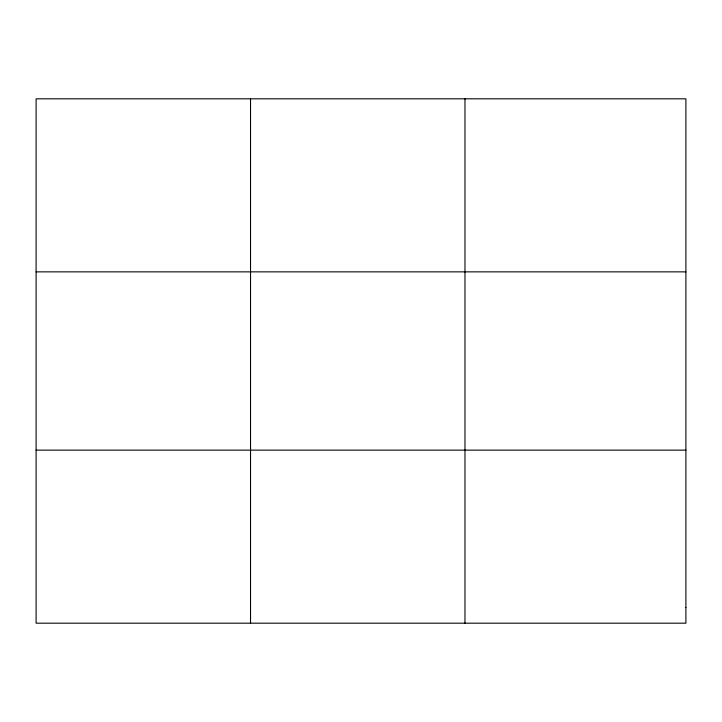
<?xml version="1.0" encoding="UTF-8"?>
<svg xmlns="http://www.w3.org/2000/svg" width="722" height="722" viewBox="0 0 722 722"><rect width="100%" height="100%" fill="white"/><g stroke="black" fill="none" stroke-linecap="round" stroke-linejoin="round"><path stroke-width="1.08" d="M250.534 623.185L250.534 98.815M464.968 623.185L464.968 98.815M36.1 271.86L685.9 271.86M36.1 450.14L685.9 450.14M685.9 607.455L685.9 623.185L36.1 623.185L36.1 98.815L685.9 98.815L685.9 607.455"/></g></svg>
